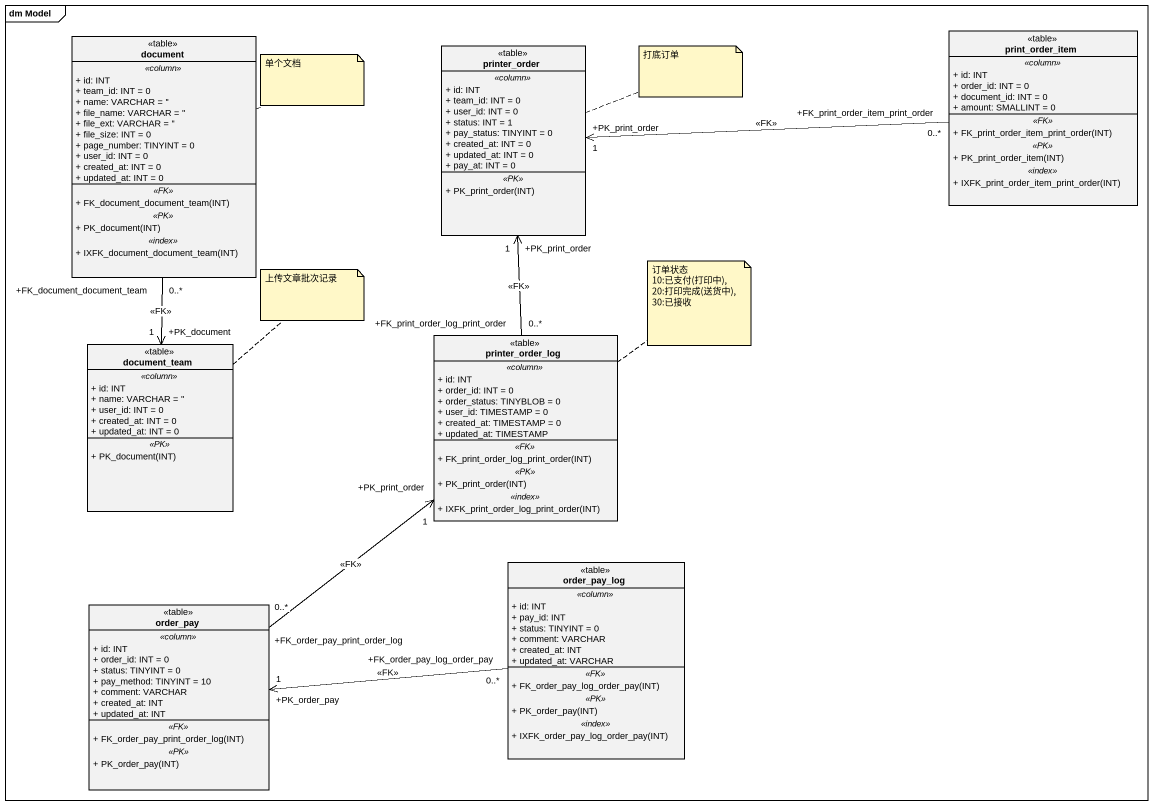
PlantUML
@startuml
mainframe dm Model
hide circle
hide empty members
skinparam classAttributeIconSize 0
class document <<table>> {
  .. <<column>> ..
  + id: INT
  + team_id: INT = 0
  + name: VARCHAR = ''
  + file_name: VARCHAR = ''
  + file_ext: VARCHAR = ''
  + file_size: INT = 0
  + page_number: TINYINT = 0
  + user_id: INT = 0
  + created_at: INT = 0
  + updated_at: INT = 0
  .. <<FK>> ..
  + FK_document_document_team(INT)
  .. <<PK>> ..
  + PK_document(INT)
  .. <<index>> ..
  + IXFK_document_document_team(INT)
}
class printer_order <<table>> {
  .. <<column>> ..
  + id: INT
  + team_id: INT = 0
  + user_id: INT = 0
  + status: INT = 1
  + pay_status: TINYINT = 0
  + created_at: INT = 0
  + updated_at: INT = 0
  + pay_at: INT = 0
  .. <<PK>> ..
  + PK_print_order(INT)
}
class print_order_item <<table>> {
  .. <<column>> ..
  + id: INT
  + order_id: INT = 0
  + document_id: INT = 0
  + amount: SMALLINT = 0
  .. <<FK>> ..
  + FK_print_order_item_print_order(INT)
  .. <<PK>> ..
  + PK_print_order_item(INT)
  .. <<index>> ..
  + IXFK_print_order_item_print_order(INT)
}
class printer_order_log <<table>> {
  .. <<column>> ..
  + id: INT
  + order_id: INT = 0
  + order_status: TINYBLOB = 0
  + user_id: TIMESTAMP = 0
  + created_at: TIMESTAMP = 0
  + updated_at: TIMESTAMP
  .. <<FK>> ..
  + FK_print_order_log_print_order(INT)
  .. <<PK>> ..
  + PK_print_order(INT)
  .. <<index>> ..
  + IXFK_print_order_log_print_order(INT)
}
class document_team <<table>> {
  .. <<column>> ..
  + id: INT
  + name: VARCHAR = ''
  + user_id: INT = 0
  + created_at: INT = 0
  + updated_at: INT = 0
  .. <<PK>> ..
  + PK_document(INT)
}
class order_pay_log <<table>> {
  .. <<column>> ..
  + id: INT
  + pay_id: INT
  + status: TINYINT = 0
  + comment: VARCHAR
  + created_at: INT
  + updated_at: VARCHAR
  .. <<FK>> ..
  + FK_order_pay_log_order_pay(INT)
  .. <<PK>> ..
  + PK_order_pay(INT)
  .. <<index>> ..
  + IXFK_order_pay_log_order_pay(INT)
}
class order_pay <<table>> {
  .. <<column>> ..
  + id: INT
  + order_id: INT = 0
  + status: TINYINT = 0
  + pay_method: TINYINT = 10
  + comment: VARCHAR
  + created_at: INT
  + updated_at: INT
  .. <<FK>> ..
  + FK_order_pay_print_order_log(INT)
  .. <<PK>> ..
  + PK_order_pay(INT)
}
document "+FK_document_document_team\n0..*" --> "+PK_document\n1" document_team : <<FK>>
print_order_item "+FK_print_order_item_print_order\n0..*" -left-> "+PK_print_order\n1" printer_order : <<FK>>
printer_order_log "+FK_print_order_log_print_order\n0..*" -up-> "+PK_print_order\n1" printer_order : <<FK>>
order_pay_log "+FK_order_pay_log_order_pay\n0..*" -left-> "+PK_order_pay\n1" order_pay : <<FK>>
order_pay "+FK_order_pay_print_order_log\n0..*" -up-> "+PK_print_order\n1" printer_order_log : <<FK>>
note right of document : 单个文档
note right of printer_order : 打底订单
note top of printer_order_log
  订单状态
  10:已支付(打印中),
  20:打印完成(送货中),
  30:已接收
end note
note top of document_team : 上传文章批次记录
@enduml
